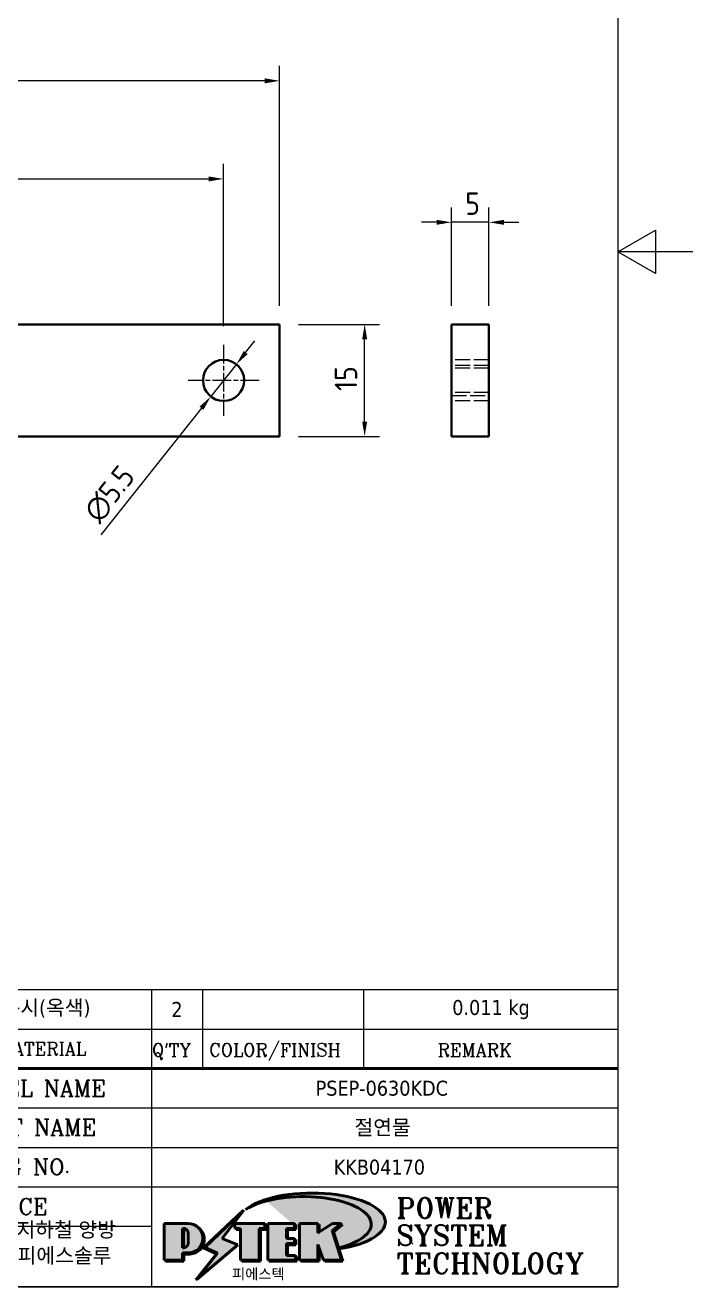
# Model space of a CAD drawing. Header units: millimetres. Extents: x 0 to 210, y 0 to 297.
# Drawn here: x 120.7 to 210, y 10 to 178.8 of the extents above; entities that cross this region are included whole.
import ezdxf
from ezdxf.enums import TextEntityAlignment as Align

# ---------------------------------------------------------------- set-up
doc = ezdxf.new("R2010")
doc.units = ezdxf.units.MM
doc.linetypes.add('CHAIN', pattern=[0.35429999999999995, 0.2362, -0.0295, 0.0591, -0.0295])
doc.linetypes.add('DASHED', pattern=[0.2067, 0.1654, -0.0413])
doc.layers.get('0').update_dxf_attribs({"color": 3, "lineweight": 25})
for name, color, linetype, lineweight in [('가려진 것(ISO)', 2, 'DASHED', 18), ('가시적인 것(ISO)', 3, 'Continuous', 40), ('경계(ISO)', 7, 'Continuous', 25), ('제목(ISO)', 5, 'Continuous', 50), ('중심 표식(ISO)', 1, 'Continuous', 25), ('치수(ISO)', 2, 'Continuous', 25), ('해치(ISO)', 7, 'Continuous', 18)]:
    doc.layers.add(name, color=color, linetype=linetype, lineweight=lineweight)
doc.styles.add('HAN_370', font='', dxfattribs={"width": 2})
doc.styles.add('RC_284', font='ROMANC.shx')
doc.styles.add('RC_292', font='ROMANC.shx')
doc.styles.add('ROMANT_294', font='romant.shx')
doc.styles.add('치수 텍스트_PSTEK_POSCO', font='isocp.shx')
doc.styles.add('텍스트 스타일198', font='tahoma.ttf')
doc.styles.get('HAN_370').set_extended_font_data('GulimChe')
doc.dimstyles.new('치수_PSTEK_POSCO', dxfattribs={"dimtxt": 3, "dimasz": 2, "dimexe": 2, "dimexo": 2.5, "dimgap": 1, "dimtad": 1, "dimrnd": 1e-08, "dimdsep": 46, "dimtxsty": '치수 텍스트_PSTEK_POSCO', "dimcen": 0.09, "dimdle": 10, "dimclrd": 7, "dimclre": 7, "dimclrt": 2, "dimadec": 1, "dimazin": 2, "dimtfac": 1, "dimtmove": 0, "dimatfit": 3, "dimfxl": 0, "dimtolj": 1, "dimlwd": -1, "dimlwe": -1, "dimarcsym": 0})

# ---------------------------------------------------------------- blocks, each defined once
blk = doc.blocks.new('경계 Default Border')
at = {"layer": '경계(ISO)', "flags": 128}
for points in [[(10, 10), (10, 287.0000076293945), (200, 287.0000076293945), (200, 10), (10, 10)], [(210, 148.5000038146973), (200, 148.5000038146973), (205, 151.3867473602295), (205, 145.6132507324219), (200, 148.5000038146973)]]:
    blk.add_lwpolyline(points, dxfattribs=at)
blk = doc.blocks.new('제목 블록 PSTEK')
for color, points in [(5, [(321.6183518841322, 17.4193704504104), (319.5281351041078, 18.24969419629727), (322.4505835294948, 22.02344462252142), (317.2195697678507, 17.0593801673321), (318.9235935156908, 16.2694494742633), (316.1741874603099, 12.79820726128571)]), (252, [(317.2195697678507, 17.0593801673321), (322.0326348870767, 21.62682475217465), (322.2781991042243, 21.94392121864296), (317.0471853425802, 16.97985676345368), (318.7512090904202, 16.1899260703855), (316.0018030350395, 12.71868385740789), (316.3356552234328, 13.00206718743325), (318.9235935156908, 16.2694494742633)]), (1, [(324.4839107253602, 19.60711530335299), (325.2419748254881, 19.60711530335299), (325.2419748254881, 20.25857663940324), (321.2266040451076, 20.25857663940324), (321.2266040451076, 19.60711530335299), (321.9846681452406, 19.60711530335299), (321.9846681452406, 15.3430047401139), (324.4839107253602, 15.3430047401139)]), (252, [(321.9846681452406, 19.60711530335299), (321.4042753185749, 19.60711530335299), (321.4042753185749, 19.45905590879572), (321.9846681452406, 19.45905590879572)]), (252, [(324.6615819988275, 19.45905590879572), (325.4196460989604, 19.45905590879572), (325.4196460989604, 20.11051724484596), (325.2419748254881, 20.11051724484596), (325.2419748254881, 19.60711530335299), (324.4839107253602, 19.60711530335299), (324.4839107253602, 15.3430047401139), (322.1623394187076, 15.3430047401139), (322.1623394187076, 15.19494534555726), (324.6615819988275, 15.19494534555726)]), (1, [(329.2277337269622, 20.25857663940324), (325.65654113025, 20.25857663940324), (325.65654113025, 15.3430047401139), (329.3580259941756, 15.3430047401139), (329.3580259941756, 15.9944660761648), (328.1137701654877, 15.9944660761648), (328.1137701654877, 17.56360607323003), (329.2277337269622, 17.56360607323003), (329.2277337269622, 18.25543873810179), (328.1137701654877, 18.25543873810179), (328.1137701654877, 19.60711530335299), (329.2277337269622, 19.60711530335299)]), (252, [(328.2914414389548, 19.45905590879572), (329.4054050004294, 19.45905590879572), (329.4054050004294, 20.11051724484596), (329.2277337269622, 20.11051724484596), (329.2277337269622, 19.60711530335299), (328.1137701654877, 19.60711530335299), (328.1137701654877, 18.25543873810179), (328.2914414389548, 18.25543873810179)]), (1, [(332.3312149849806, 20.25857663940324), (329.8592894925411, 20.25857663940324), (329.8592894925411, 15.3430047401139), (332.3312149849806, 15.3430047401139), (332.3312149849806, 17.4318630164523), (333.0701931098801, 15.3430047401139), (335.4855464857051, 15.3430047401139), (334.2514536401189, 19.30614745124769), (335.4379594596742, 20.25857663940324), (334.3071782107978, 20.25857663940324), (332.3312149849806, 18.99741471888304)]), (252, [(332.5088862584528, 20.1105172448466), (332.3312149849806, 20.1105172448466), (332.3312149849806, 18.99741471888368), (332.5088862584528, 19.11081371413894)]), (252, [(335.6156307331414, 20.11051724484596), (335.2535118015555, 20.11051724484596), (334.2514536401189, 19.30614745124769), (335.4855464857051, 15.3430047401139), (333.1954852176545, 15.3430047401139), (333.2478643833523, 15.19494534555726), (335.6632177591723, 15.19494534555726), (334.4291249135862, 19.15808805669106)]), (252, [(328.2914414389548, 17.41554667867274), (329.4054050004294, 17.41554667867274), (329.4054050004294, 18.10737934354514), (329.2277337269622, 18.10737934354514), (329.2277337269622, 17.56360607323003), (328.1137701654877, 17.56360607323003), (328.1137701654877, 15.9944660761648), (328.2914414389548, 15.9944660761648)]), (252, [(332.5088862584528, 16.92964231796647), (332.3312149849806, 17.43186301645164), (332.3312149849806, 15.3430047401139), (330.0369607660135, 15.3430047401139), (330.0369607660135, 15.19494534555726), (332.5088862584528, 15.19494534555726)]), (252, [(329.5356972676428, 15.8464066816075), (329.3580259941756, 15.8464066816075), (329.3580259941756, 15.3430047401139), (325.8342124037171, 15.3430047401139), (325.8342124037171, 15.19494534555726), (329.5356972676428, 15.19494534555726)])]:
    blk.add_hatch(color=color).paths.add_polyline_path(points)
h = blk.add_hatch(color=1)
edge = h.paths.add_edge_path(flags=0)
edge.add_line((314.2242174273352, 19.60711530335299), (314.2242174273352, 17.00126995915134))
edge.add_line((314.2242174273352, 17.00126995915134), (314.3485873187598, 17.00126995915134))
edge.add_arc((314.3485873187598, 17.6527312952023), 0.6514613360509371, 270, 360)
edge.add_line((315.0000486548106, 17.6527312952023), (315.0000486548106, 18.95565396730211))
edge.add_arc((314.3485873187598, 18.95565396730212), 0.6514613360508712, 0, 90)
edge.add_line((314.3485873187598, 19.60711530335299), (314.2242174273352, 19.60711530335299))
edge = h.paths.add_edge_path()
edge.add_arc((314.9847713324306, 18.28938669179658), 1.969189947606664, 269.9999999999959, 450)
edge.add_line((314.9847713324306, 20.25857663940318), (311.7664314776902, 20.25857663940324))
edge.add_line((311.7664314776902, 20.25857663940324), (311.7664314776902, 15.3430047401139))
edge.add_line((311.7664314776902, 15.3430047401139), (314.2242174273352, 15.3430047401139))
edge.add_line((314.2242174273352, 15.3430047401139), (314.2242174273352, 16.32019674418991))
edge.add_line((314.2242174273352, 16.32019674418991), (314.9847713324307, 16.32019674418991))
h = blk.add_hatch(color=252)
edge = h.paths.add_edge_path()
edge.add_arc((314.9847713324309, 18.28938669179657), 1.969189947606666, 270, 406.8278729790604)
edge.add_arc((315.1624426058984, 18.1413272972396), 1.969189947606962, -90, 53.560984836317004, ccw=False)
edge.add_line((315.1624426058984, 16.17213734963263), (314.4018887008024, 16.17213734963263))
edge.add_line((314.4018887008024, 16.17213734963263), (314.4018887008024, 15.19494534555726))
edge.add_line((314.4018887008024, 15.19494534555726), (311.9441027511573, 15.19494534555726))
edge.add_line((311.9441027511573, 15.19494534555726), (311.9441027511573, 15.3430047401139))
edge.add_line((311.9441027511573, 15.3430047401139), (314.2242174273352, 15.3430047401139))
edge.add_line((314.2242174273352, 15.3430047401139), (314.2242174273352, 16.32019674418991))
edge.add_line((314.2242174273352, 16.32019674418991), (314.9847713324309, 16.32019674418991))
h = blk.add_hatch(color=252)
edge = h.paths.add_edge_path()
edge.add_line((314.4018887008024, 19.45905590879572), (314.5262585922315, 19.45905590879572))
edge.add_arc((314.5262585922314, 18.80759457274939), 0.6514613360463194, 60.4189348879147, 90.00000000000318, ccw=False)
edge.add_arc((314.3485873187602, 18.95565396730057), 0.6514613360524251, 39.96992292766206, 90.00000000009999)
edge.add_line((314.3485873187591, 19.60711530335307), (314.2242174273352, 19.60711530335298))
edge.add_line((314.2242174273352, 19.60711530335299), (314.2242174273352, 17.00126995915134))
edge.add_line((314.2242174273352, 17.00126995915134), (314.3485873187591, 17.00126995915134))
edge.add_arc((314.3485873187568, 17.652731295233), 0.6514613360816299, 270.0000000002, 274.6930825552478)
edge.add_line((314.4018887008024, 17.0034541317032), (314.4018887008024, 19.45905590879572))
at = {"layer": '해치(ISO)', "true_color": 0x27d1fc}
h = blk.add_hatch(color=140, dxfattribs=at)
edge = h.paths.add_edge_path()
edge.add_ellipse((330.3660919371412, 20.15576403068321), major_axis=(9.100907360794343, 0), ratio=0.4069904968023172, start_angle=301.3098473703837, end_angle=507.7436900681698)
edge.add_ellipse((331.5340919371412, 20.4634168429492), major_axis=(-9.82350664112931, 0), ratio=0.3942600559756514, start_angle=111.51207141178469, end_angle=334.47025347086895, ccw=False)
edge.add_line((335.1363447531188, 16.8601935978785), (335.0955236905705, 16.99119398620872))
at = {"color": 180}
for p, q in [((182.4757929790549, 51.56524660363496), (372.4757929537551, 51.56524660363496)), ((310.0881549537552, 51.56524660363496), (310.0881549537553, 41.00524660363494)), ((316.9044520275131, 51.56524660363496), (316.9044520275127, 41.00524660363494)), ((338.4566026226726, 51.56524660363496), (338.4566026226727, 41.00524660363494)), ((372.4757929537551, 51.56524660363496), (372.4757929537551, 11.79100474011389)), ((182.475792979055, 46.2852466036349), (372.4757929537551, 46.28524660363492)), ((310.088154953755, 41.00524660363494), (310.088154953755, 11.79100474011392)), ((206.451475290024, 35.72524660363497), (372.4757929537551, 35.72524660363497)), ((255.917593136736, 30.44524660363498), (372.4757929537552, 30.44524660363501)), ((255.9175931367359, 25.16524660363502), (372.4757929537552, 25.165246603635)), ((255.9175931367359, 19.88524660363481), (310.0881549537553, 19.88524660363481)), ((182.475792979055, 11.79100474011392), (372.4757929537551, 11.79100474011389))]:
    blk.add_line(p, q, dxfattribs=at)
at = {"color": 7, "lineweight": 50}
blk.add_line((206.451475290024, 41.00524660363494), (372.4757929537551, 41.00524660363496), dxfattribs=at)
at = {"color": 7}
for p, q in [((322.4505835294948, 22.02344462252142), (317.2195697678507, 17.0593801673321)), ((319.5281351041078, 18.24969419629727), (322.4505835294948, 22.02344462252142)), ((311.7664314776902, 20.25900474011391), (311.7664314776902, 15.34300474011391)), ((322.2781991042243, 21.94392121864296), (317.0471853425802, 16.97985676345368)), ((317.2195697678507, 17.0593801673321), (322.0326348870767, 21.62682475217465)), ((322.0326348870767, 21.62682475217465), (322.2781991042243, 21.94392121864296)), ((314.9847713324309, 20.25857663940324), (311.7664314776902, 20.25857663940324)), ((314.9847713324309, 20.25857663940324), (311.7664314776902, 20.25857663940324)), ((311.7664314776902, 20.25857663940324), (311.7664314776902, 15.3430047401139)), ((314.2242174273352, 17.00126995915134), (314.2242174273352, 19.60711530335299)), ((314.2242174273352, 19.60711530335299), (314.3485873187591, 19.60711530335299)), ((314.3485873187591, 19.60711530335299), (314.2242174273352, 19.60711530335299)), ((314.2242174273352, 19.60711530335299), (314.2242174273352, 17.00126995915134)), ((314.2242174273352, 17.00126995915134), (314.2242174273352, 19.60711530335299)), ((314.2242174273352, 19.60711530335299), (314.3485873187591, 19.60711530335299)), ((314.4018887008024, 19.45905590879572), (314.5262585922314, 19.45905590879572)), ((314.4018887008024, 17.0034541317032), (314.4018887008024, 19.45905590879572)), ((315.0000486548106, 18.95565396730275), (315.0000486548106, 17.65273129520161)), ((315.0000486548106, 18.95565396730275), (315.0000486548106, 17.65273129520161)), ((325.2419748254881, 20.25857663940324), (321.2266040451076, 20.25857663940324)), ((321.2266040451076, 20.25857663940324), (321.2266040451076, 19.60711530335299)), ((325.2419748254881, 20.25857663940324), (321.2266040451076, 20.25857663940324)), ((321.2266040451076, 20.25857663940324), (321.2266040451076, 19.60711530335299)), ((321.2266040451076, 19.60711530335299), (321.9846681452406, 19.60711530335299)), ((321.2266040451076, 19.60711530335299), (321.9846681452406, 19.60711530335299)), ((321.4042753185749, 19.60711530335299), (321.4042753185749, 19.45905590879572)), ((321.9846681452406, 19.60711530335299), (321.4042753185749, 19.60711530335299)), ((321.4042753185749, 19.45905590879572), (321.9846681452406, 19.45905590879572)), ((321.9846681452406, 19.60711530335299), (321.9846681452406, 15.3430047401139)), ((321.9846681452406, 19.45905590879572), (321.9846681452406, 19.60711530335299)), ((321.9846681452406, 19.60711530335299), (321.9846681452406, 15.3430047401139)), ((324.4839107253602, 19.60711530335299), (325.2419748254881, 19.60711530335299)), ((324.4839107253602, 15.3430047401139), (324.4839107253602, 19.60711530335299)), ((325.2419748254881, 19.60711530335299), (324.4839107253602, 19.60711530335299)), ((324.4839107253602, 19.60711530335299), (324.4839107253602, 15.3430047401139)), ((324.4839107253602, 19.60711530335299), (325.2419748254881, 19.60711530335299)), ((324.4839107253602, 15.3430047401139), (324.4839107253602, 19.60711530335299)), ((324.6615819988275, 19.45905590879572), (325.4196460989604, 19.45905590879572)), ((324.6615819988275, 15.19494534555726), (324.6615819988275, 19.45905590879572)), ((325.2419748254881, 19.60711530335299), (325.2419748254881, 20.25857663940324)), ((325.2419748254881, 19.60711530335299), (325.2419748254881, 20.25857663940324)), ((325.4196460989604, 20.11051724484596), (325.2419748254881, 20.11051724484596)), ((325.2419748254881, 20.11051724484596), (325.2419748254881, 19.60711530335299)), ((325.4196460989604, 19.45905590879572), (325.4196460989604, 20.11051724484596)), ((329.2277337269622, 20.25857663940324), (325.65654113025, 20.25857663940324)), ((325.65654113025, 20.25857663940324), (325.65654113025, 15.3430047401139)), ((325.65654113025, 20.25857663940324), (325.65654113025, 15.3430047401139)), ((329.2277337269622, 20.25857663940324), (325.65654113025, 20.25857663940324)), ((328.1137701654877, 18.25543873810179), (328.1137701654877, 19.60711530335299)), ((328.1137701654877, 19.60711530335299), (329.2277337269622, 19.60711530335299)), ((329.2277337269622, 19.60711530335299), (328.1137701654877, 19.60711530335299)), ((328.1137701654877, 19.60711530335299), (328.1137701654877, 18.25543873810179)), ((328.1137701654877, 18.25543873810179), (328.1137701654877, 19.60711530335299)), ((328.1137701654877, 19.60711530335299), (329.2277337269622, 19.60711530335299)), ((328.2914414389548, 18.25543873810179), (328.2914414389548, 19.45905590879572)), ((328.2914414389548, 19.45905590879572), (329.4054050004294, 19.45905590879572)), ((329.2277337269622, 19.60711530335299), (329.2277337269622, 20.25857663940324)), ((329.2277337269622, 19.60711530335299), (329.2277337269622, 20.25857663940324)), ((329.4054050004294, 20.11051724484596), (329.2277337269622, 20.11051724484596)), ((329.2277337269622, 20.11051724484596), (329.2277337269622, 19.60711530335299)), ((329.4054050004294, 19.45905590879572), (329.4054050004294, 20.11051724484596)), ((332.3312149849806, 20.25857663940324), (329.8592894925411, 20.25857663940324)), ((329.8592894925411, 20.25857663940324), (329.8592894925411, 15.3430047401139)), ((329.8592894925411, 20.25857663940324), (329.8592894925411, 15.3430047401139)), ((332.3312149849806, 20.25857663940324), (329.8592894925411, 20.25857663940324)), ((334.3071782107978, 20.25857663940324), (332.3312149849806, 18.99741471888304)), ((332.3312149849806, 18.99741471888304), (332.3312149849806, 20.25857663940324)), ((334.3071782107978, 20.25857663940324), (332.3312149849806, 18.99741471888304)), ((332.3312149849806, 18.99741471888304), (332.3312149849806, 20.25857663940324)), ((332.5088862584528, 20.1105172448466), (332.3312149849806, 20.1105172448466)), ((332.3312149849806, 20.1105172448466), (332.3312149849806, 18.99741471888368)), ((332.3312149849806, 18.99741471888368), (332.5088862584528, 19.11081371413894)), ((332.5088862584528, 19.11081371413894), (332.5088862584528, 20.1105172448466)), ((334.2514536401189, 19.30614745124769), (335.4379594596742, 20.25857663940324)), ((334.2514536401189, 19.30614745124769), (335.4379594596742, 20.25857663940324)), ((335.2535118015555, 20.11051724484596), (334.2514536401189, 19.30614745124769)), ((335.4855464857051, 15.3430047401139), (334.2514536401189, 19.30614745124769)), ((334.2514536401189, 19.30614745124769), (335.4855464857051, 15.3430047401139)), ((335.4855464857051, 15.3430047401139), (334.2514536401189, 19.30614745124769)), ((335.4379594596742, 20.25857663940324), (334.3071782107978, 20.25857663940324)), ((335.4379594596742, 20.25857663940324), (334.3071782107978, 20.25857663940324)), ((334.4291249135862, 19.15808805669104), (335.6156307331414, 20.11051724484596)), ((335.6632177591723, 15.19494534555726), (334.4291249135862, 19.15808805669104)), ((335.6156307331414, 20.11051724484596), (335.2535118015555, 20.11051724484596)), ((314.3485873187591, 17.00126995915134), (314.2242174273352, 17.00126995915134)), ((314.2242174273352, 17.00126995915134), (314.3485873187591, 17.00126995915134)), ((314.3485873187591, 17.00126995915134), (314.2242174273352, 17.00126995915134)), ((316.1741874603099, 12.79820726128571), (321.6183518841322, 17.4193704504104)), ((317.0471853425802, 16.97985676345368), (318.7512090904202, 16.1899260703855)), ((318.9235935156908, 16.2694494742633), (317.2195697678507, 17.0593801673321)), ((317.2195697678507, 17.0593801673321), (318.9235935156908, 16.2694494742633)), ((321.6183518841322, 17.4193704504104), (319.5281351041078, 18.24969419629727)), ((329.2277337269622, 18.25543873810179), (328.1137701654877, 18.25543873810179)), ((328.1137701654877, 18.25543873810179), (328.2914414389548, 18.25543873810179)), ((329.2277337269622, 18.25543873810179), (328.1137701654877, 18.25543873810179)), ((328.1137701654877, 17.56360607323003), (329.2277337269622, 17.56360607323003)), ((328.1137701654877, 15.9944660761648), (328.1137701654877, 17.56360607323003)), ((329.2277337269622, 17.56360607323003), (328.1137701654877, 17.56360607323003)), ((328.1137701654877, 17.56360607323003), (328.1137701654877, 15.9944660761648)), ((328.1137701654877, 17.56360607323003), (329.2277337269622, 17.56360607323003)), ((328.1137701654877, 15.9944660761648), (328.1137701654877, 17.56360607323003)), ((328.2914414389548, 15.9944660761648), (328.2914414389548, 17.41554667867274)), ((328.2914414389548, 17.41554667867274), (329.4054050004294, 17.41554667867274)), ((329.2277337269622, 17.56360607323003), (329.2277337269622, 18.25543873810179)), ((329.2277337269622, 17.56360607323003), (329.2277337269622, 18.25543873810179)), ((329.4054050004294, 18.10737934354514), (329.2277337269622, 18.10737934354514)), ((329.2277337269622, 18.10737934354514), (329.2277337269622, 17.56360607323003)), ((329.4054050004294, 17.41554667867274), (329.4054050004294, 18.10737934354514)), ((332.3312149849806, 17.4318630164523), (333.0701931098801, 15.3430047401139)), ((332.3312149849806, 15.3430047401139), (332.3312149849806, 17.4318630164523)), ((332.5088862584528, 16.92964231796647), (332.3312149849806, 17.43186301645164)), ((332.3312149849806, 17.43186301645164), (332.3312149849806, 15.3430047401139)), ((332.3312149849806, 17.4318630164523), (333.0701931098801, 15.3430047401139)), ((332.3312149849806, 15.3430047401139), (332.3312149849806, 17.4318630164523)), ((332.5088862584528, 15.19494534555726), (332.5088862584528, 16.92964231796647)), ((345.0447381189468, 17.50375595811051), (344.9867755289346, 17.689895936919)), ((311.7664314776902, 15.3430047401139), (314.2242174273352, 15.3430047401139)), ((311.7664314776902, 15.3430047401139), (314.2242174273352, 15.3430047401139)), ((314.2242174273352, 15.3430047401139), (311.9441027511573, 15.3430047401139)), ((311.9441027511573, 15.3430047401139), (311.9441027511573, 15.19494534555726)), ((311.9441027511573, 15.19494534555726), (314.4018887008024, 15.19494534555726)), ((314.2242174273352, 16.32019674418991), (314.9847713324309, 16.32019674418991)), ((314.2242174273352, 15.3430047401139), (314.2242174273352, 16.32019674418991)), ((314.9847713324309, 16.32019674418991), (314.2242174273352, 16.32019674418991)), ((314.2242174273352, 16.32019674418991), (314.2242174273352, 15.3430047401139)), ((314.2242174273352, 16.32019674418991), (314.9847713324309, 16.32019674418991)), ((314.2242174273352, 15.3430047401139), (314.2242174273352, 16.32019674418991)), ((314.4018887008024, 16.17213734963263), (315.162442605898, 16.17213734963263)), ((314.4018887008024, 15.19494534555726), (314.4018887008024, 16.17213734963263)), ((318.7512090904202, 16.1899260703855), (316.0018030350395, 12.71868385740789)), ((318.9235935156908, 16.2694494742633), (316.1741874603099, 12.79820726128571)), ((316.3356552234328, 13.00206718743325), (318.9235935156908, 16.2694494742633)), ((321.9846681452406, 15.3430047401139), (324.4839107253602, 15.3430047401139)), ((321.9846681452406, 15.3430047401139), (324.4839107253602, 15.3430047401139)), ((324.4839107253602, 15.3430047401139), (322.1623394187076, 15.3430047401139)), ((322.1623394187076, 15.3430047401139), (322.1623394187076, 15.19494534555726)), ((322.1623394187076, 15.19494534555726), (324.6615819988275, 15.19494534555726)), ((325.65654113025, 15.3430047401139), (329.3580259941756, 15.3430047401139)), ((325.65654113025, 15.3430047401139), (329.3580259941756, 15.3430047401139)), ((329.3580259941756, 15.3430047401139), (325.8342124037171, 15.3430047401139)), ((325.8342124037171, 15.3430047401139), (325.8342124037171, 15.19494534555726)), ((325.8342124037171, 15.19494534555726), (329.5356972676428, 15.19494534555726)), ((329.3580259941756, 15.9944660761648), (328.1137701654877, 15.9944660761648)), ((328.1137701654877, 15.9944660761648), (328.2914414389548, 15.9944660761648)), ((329.3580259941756, 15.9944660761648), (328.1137701654877, 15.9944660761648)), ((329.3580259941756, 15.3430047401139), (329.3580259941756, 15.9944660761648)), ((329.3580259941756, 15.3430047401139), (329.3580259941756, 15.9944660761648)), ((329.5356972676428, 15.8464066816075), (329.3580259941756, 15.8464066816075)), ((329.3580259941756, 15.8464066816075), (329.3580259941756, 15.3430047401139)), ((329.5356972676428, 15.19494534555726), (329.5356972676428, 15.8464066816075)), ((329.8592894925411, 15.3430047401139), (332.3312149849806, 15.3430047401139)), ((329.8592894925411, 15.3430047401139), (332.3312149849806, 15.3430047401139)), ((332.3312149849806, 15.3430047401139), (330.0369607660135, 15.3430047401139)), ((330.0369607660135, 15.3430047401139), (330.0369607660135, 15.19494534555726)), ((330.0369607660135, 15.19494534555726), (332.5088862584528, 15.19494534555726)), ((333.0701931098801, 15.3430047401139), (335.4855464857051, 15.3430047401139)), ((333.0701931098801, 15.3430047401139), (335.4855464857051, 15.3430047401139)), ((335.4855464857051, 15.3430047401139), (333.1954852176545, 15.3430047401139)), ((333.1954852176545, 15.3430047401139), (333.2478643833523, 15.19494534555726)), ((333.2478643833523, 15.19494534555726), (335.6632177591723, 15.19494534555726)), ((316.0018030350395, 12.71868385740789), (316.3356552234328, 13.00206718743325))]:
    blk.add_line(p, q, dxfattribs=at)
at = {"color": 5}
for p, q in [((322.4505835294948, 22.02344462252142), (317.2195697678507, 17.0593801673321)), ((319.5281351041078, 18.24969419629727), (322.4505835294948, 22.02344462252142)), ((316.1741874603099, 12.79820726128571), (321.6183518841322, 17.4193704504104)), ((317.2195697678507, 17.0593801673321), (318.9235935156908, 16.2694494742633)), ((321.6183518841322, 17.4193704504104), (319.5281351041078, 18.24969419629727)), ((318.9235935156908, 16.2694494742633), (316.1741874603099, 12.79820726128571))]:
    blk.add_line(p, q, dxfattribs=at)
at = {"color": 1}
for p, q in [((314.9847713324309, 20.25857663940324), (311.7664314776902, 20.25857663940324)), ((311.7664314776902, 20.25857663940324), (311.7664314776902, 15.3430047401139)), ((314.2242174273352, 17.00126995915134), (314.2242174273352, 19.60711530335299)), ((314.2242174273352, 19.60711530335299), (314.3485873187591, 19.60711530335299)), ((315.0000486548106, 18.95565396730275), (315.0000486548106, 17.65273129520161)), ((325.2419748254881, 20.25857663940324), (321.2266040451076, 20.25857663940324)), ((321.2266040451076, 20.25857663940324), (321.2266040451076, 19.60711530335299)), ((321.2266040451076, 19.60711530335299), (321.9846681452406, 19.60711530335299)), ((321.9846681452406, 19.60711530335299), (321.9846681452406, 15.3430047401139)), ((324.4839107253602, 19.60711530335299), (325.2419748254881, 19.60711530335299)), ((324.4839107253602, 15.3430047401139), (324.4839107253602, 19.60711530335299)), ((325.2419748254881, 19.60711530335299), (325.2419748254881, 20.25857663940324)), ((329.2277337269622, 20.25857663940324), (325.65654113025, 20.25857663940324)), ((325.65654113025, 20.25857663940324), (325.65654113025, 15.3430047401139)), ((328.1137701654877, 18.25543873810179), (328.1137701654877, 19.60711530335299)), ((328.1137701654877, 19.60711530335299), (329.2277337269622, 19.60711530335299)), ((329.2277337269622, 19.60711530335299), (329.2277337269622, 20.25857663940324)), ((332.3312149849806, 20.25857663940324), (329.8592894925411, 20.25857663940324)), ((329.8592894925411, 20.25857663940324), (329.8592894925411, 15.3430047401139)), ((334.3071782107978, 20.25857663940324), (332.3312149849806, 18.99741471888304)), ((332.3312149849806, 18.99741471888304), (332.3312149849806, 20.25857663940324)), ((334.2514536401189, 19.30614745124769), (335.4379594596742, 20.25857663940324)), ((335.4855464857051, 15.3430047401139), (334.2514536401189, 19.30614745124769)), ((335.4379594596742, 20.25857663940324), (334.3071782107978, 20.25857663940324)), ((314.3485873187591, 17.00126995915134), (314.2242174273352, 17.00126995915134)), ((329.2277337269622, 18.25543873810179), (328.1137701654877, 18.25543873810179)), ((328.1137701654877, 17.56360607323003), (329.2277337269622, 17.56360607323003)), ((328.1137701654877, 15.9944660761648), (328.1137701654877, 17.56360607323003)), ((329.2277337269622, 17.56360607323003), (329.2277337269622, 18.25543873810179)), ((332.3312149849806, 17.4318630164523), (333.0701931098801, 15.3430047401139)), ((332.3312149849806, 15.3430047401139), (332.3312149849806, 17.4318630164523)), ((311.7664314776902, 15.3430047401139), (314.2242174273352, 15.3430047401139)), ((314.2242174273352, 16.32019674418991), (314.9847713324309, 16.32019674418991)), ((314.2242174273352, 15.3430047401139), (314.2242174273352, 16.32019674418991)), ((321.9846681452406, 15.3430047401139), (324.4839107253602, 15.3430047401139)), ((325.65654113025, 15.3430047401139), (329.3580259941756, 15.3430047401139)), ((329.3580259941756, 15.9944660761648), (328.1137701654877, 15.9944660761648)), ((329.3580259941756, 15.3430047401139), (329.3580259941756, 15.9944660761648)), ((329.8592894925411, 15.3430047401139), (332.3312149849806, 15.3430047401139)), ((333.0701931098801, 15.3430047401139), (335.4855464857051, 15.3430047401139))]:
    blk.add_line(p, q, dxfattribs=at)
at = {"color": 7}
for centre, radius, start, end in [((314.3485873187598, 18.95565396730211), 0.6514613360508712, 0, 90), ((314.3485873187602, 18.95565396730057), 0.6514613360524251, 39.96992292766117, 90), ((314.3485873187598, 18.95565396730212), 0.6514613360508712, 0, 90), ((314.5262585922314, 18.80759457274939), 0.6514613360463193, 60.41893488791137, 90), ((314.9847713324309, 18.28938669179658), 1.969189947606665, 270, 90), ((314.9847713324309, 18.28938669179658), 1.969189947606665, 270, 90), ((314.9847713324307, 18.2893866917965), 1.969189947606594, 270, 46.82787297909833), ((315.1624426058984, 18.1413272972396), 1.969189947606961, 270, 53.56098483636067), ((314.3485873187597, 17.65273129520228), 0.6514613360509381, 270, 0), ((314.3485873187598, 17.6527312952023), 0.6514613360509381, 270, 0), ((314.3485873187568, 17.652731295233), 0.6514613360816299, 270, 274.6930825552478)]:
    blk.add_arc(centre, radius, start, end, dxfattribs=at)
at = {"color": 1}
for centre, radius, start, end in [((314.3485873187598, 18.95565396730211), 0.6514613360508712, 0, 90), ((314.9847713324309, 18.28938669179657), 1.969189947606665, 270, 90), ((314.3485873187598, 17.6527312952023), 0.6514613360509381, 270, 0)]:
    blk.add_arc(centre, radius, start, end, dxfattribs=at)
at = {"layer": '제목(ISO)'}
for p, q in [((322.4505835294948, 22.02344462252142), (317.2195697678507, 17.0593801673321)), ((319.5281351041078, 18.24969419629727), (322.4505835294948, 22.02344462252142)), ((322.2781991042243, 21.94392121864296), (317.0471853425802, 16.97985676345368)), ((317.2195697678507, 17.0593801673321), (322.0326348870767, 21.62682475217465)), ((322.0326348870767, 21.62682475217465), (322.2781991042243, 21.94392121864296)), ((314.9847713324306, 20.25857663940324), (311.7664314776902, 20.25857663940324)), ((311.7664314776902, 20.25857663940324), (311.7664314776902, 15.3430047401139)), ((314.2242174273352, 17.00126995915134), (314.2242174273352, 19.60711530335299)), ((314.2242174273352, 19.60711530335299), (314.3485873187598, 19.60711530335299)), ((314.3485873187591, 19.60711530335299), (314.2242174273352, 19.60711530335299)), ((314.2242174273352, 19.60711530335299), (314.2242174273352, 17.00126995915134)), ((314.4018887008024, 19.45905590879572), (314.5262585922314, 19.45905590879572)), ((314.4018887008024, 17.0034541317032), (314.4018887008024, 19.45905590879572)), ((315.0000486548106, 18.95565396730211), (315.0000486548106, 17.6527312952023)), ((325.2419748254881, 20.25857663940324), (321.2266040451076, 20.25857663940324)), ((321.2266040451076, 20.25857663940324), (321.2266040451076, 19.60711530335299)), ((321.2266040451076, 19.60711530335299), (321.9846681452406, 19.60711530335299)), ((321.9846681452406, 19.60711530335299), (321.4042753185749, 19.60711530335299)), ((321.4042753185749, 19.60711530335299), (321.4042753185749, 19.45905590879572)), ((321.4042753185749, 19.45905590879572), (321.9846681452406, 19.45905590879572)), ((321.9846681452406, 19.60711530335299), (321.9846681452406, 15.3430047401139)), ((321.9846681452406, 19.45905590879572), (321.9846681452406, 19.60711530335299)), ((324.4839107253602, 19.60711530335299), (325.2419748254881, 19.60711530335299)), ((324.4839107253602, 15.3430047401139), (324.4839107253602, 19.60711530335299)), ((325.2419748254881, 19.60711530335299), (324.4839107253602, 19.60711530335299)), ((324.4839107253602, 19.60711530335299), (324.4839107253602, 15.3430047401139)), ((324.6615819988275, 19.45905590879572), (325.4196460989604, 19.45905590879572)), ((324.6615819988275, 15.19494534555726), (324.6615819988275, 19.45905590879572)), ((325.2419748254881, 19.60711530335299), (325.2419748254881, 20.25857663940324)), ((325.4196460989604, 20.11051724484596), (325.2419748254881, 20.11051724484596)), ((325.2419748254881, 20.11051724484596), (325.2419748254881, 19.60711530335299)), ((325.4196460989604, 19.45905590879572), (325.4196460989604, 20.11051724484596)), ((329.2277337269622, 20.25857663940324), (325.65654113025, 20.25857663940324)), ((325.65654113025, 20.25857663940324), (325.65654113025, 15.3430047401139)), ((328.1137701654877, 18.25543873810179), (328.1137701654877, 19.60711530335299)), ((328.1137701654877, 19.60711530335299), (329.2277337269622, 19.60711530335299)), ((329.2277337269622, 19.60711530335299), (328.1137701654877, 19.60711530335299)), ((328.1137701654877, 19.60711530335299), (328.1137701654877, 18.25543873810179)), ((328.2914414389548, 19.45905590879572), (329.4054050004294, 19.45905590879572)), ((328.2914414389548, 18.25543873810179), (328.2914414389548, 19.45905590879572)), ((329.2277337269622, 19.60711530335299), (329.2277337269622, 20.25857663940324)), ((329.4054050004294, 20.11051724484596), (329.2277337269622, 20.11051724484596)), ((329.2277337269622, 20.11051724484596), (329.2277337269622, 19.60711530335299)), ((329.4054050004294, 19.45905590879572), (329.4054050004294, 20.11051724484596)), ((332.3312149849806, 20.25857663940324), (329.8592894925411, 20.25857663940324)), ((329.8592894925411, 20.25857663940324), (329.8592894925411, 15.3430047401139)), ((334.3071782107978, 20.25857663940324), (332.3312149849806, 18.99741471888304)), ((332.3312149849806, 18.99741471888304), (332.3312149849806, 20.25857663940324)), ((332.5088862584528, 20.1105172448466), (332.3312149849806, 20.1105172448466)), ((332.3312149849806, 20.1105172448466), (332.3312149849806, 18.99741471888368)), ((332.3312149849806, 18.99741471888368), (332.5088862584528, 19.11081371413894)), ((332.5088862584528, 19.11081371413894), (332.5088862584528, 20.1105172448466)), ((334.2514536401189, 19.30614745124769), (335.4379594596742, 20.25857663940324)), ((335.2535118015555, 20.11051724484596), (334.2514536401189, 19.30614745124769)), ((335.4855464857051, 15.3430047401139), (334.2514536401189, 19.30614745124769)), ((334.2514536401189, 19.30614745124769), (335.4855464857051, 15.3430047401139)), ((335.4379594596742, 20.25857663940324), (334.3071782107978, 20.25857663940324)), ((334.4291249135862, 19.15808805669106), (335.6156307331414, 20.11051724484596)), ((335.6632177591723, 15.19494534555726), (334.4291249135862, 19.15808805669106)), ((335.6156307331414, 20.11051724484596), (335.2535118015555, 20.11051724484596)), ((314.3485873187598, 17.00126995915134), (314.2242174273352, 17.00126995915134)), ((314.2242174273352, 17.00126995915134), (314.3485873187591, 17.00126995915134)), ((316.1741874603099, 12.79820726128571), (321.6183518841322, 17.4193704504104)), ((317.0471853425802, 16.97985676345368), (318.7512090904202, 16.1899260703855)), ((317.2195697678507, 17.0593801673321), (318.9235935156908, 16.2694494742633)), ((318.9235935156908, 16.2694494742633), (317.2195697678507, 17.0593801673321)), ((321.6183518841322, 17.4193704504104), (319.5281351041078, 18.24969419629727)), ((329.2277337269622, 18.25543873810179), (328.1137701654877, 18.25543873810179)), ((328.1137701654877, 18.25543873810179), (328.2914414389548, 18.25543873810179)), ((328.1137701654877, 15.9944660761648), (328.1137701654877, 17.56360607323003)), ((328.1137701654877, 17.56360607323003), (329.2277337269622, 17.56360607323003)), ((329.2277337269622, 17.56360607323003), (328.1137701654877, 17.56360607323003)), ((328.1137701654877, 17.56360607323003), (328.1137701654877, 15.9944660761648)), ((328.2914414389548, 17.41554667867274), (329.4054050004294, 17.41554667867274)), ((328.2914414389548, 15.9944660761648), (328.2914414389548, 17.41554667867274)), ((329.2277337269622, 17.56360607323003), (329.2277337269622, 18.25543873810179)), ((329.4054050004294, 18.10737934354514), (329.2277337269622, 18.10737934354514)), ((329.2277337269622, 18.10737934354514), (329.2277337269622, 17.56360607323003)), ((329.4054050004294, 17.41554667867274), (329.4054050004294, 18.10737934354514)), ((332.3312149849806, 15.3430047401139), (332.3312149849806, 17.4318630164523)), ((332.3312149849806, 17.4318630164523), (333.0701931098801, 15.3430047401139)), ((332.5088862584528, 16.92964231796647), (332.3312149849806, 17.43186301645164)), ((332.3312149849806, 17.43186301645164), (332.3312149849806, 15.3430047401139)), ((332.5088862584528, 15.19494534555726), (332.5088862584528, 16.92964231796647)), ((311.7664314776902, 15.3430047401139), (314.2242174273352, 15.3430047401139)), ((314.2242174273352, 15.3430047401139), (311.9441027511573, 15.3430047401139)), ((311.9441027511573, 15.3430047401139), (311.9441027511573, 15.19494534555726)), ((311.9441027511573, 15.19494534555726), (314.4018887008024, 15.19494534555726)), ((314.2242174273352, 15.3430047401139), (314.2242174273352, 16.32019674418991)), ((314.2242174273352, 16.32019674418991), (314.9847713324307, 16.32019674418991)), ((314.9847713324309, 16.32019674418991), (314.2242174273352, 16.32019674418991)), ((314.2242174273352, 16.32019674418991), (314.2242174273352, 15.3430047401139)), ((314.4018887008024, 15.19494534555726), (314.4018887008024, 16.17213734963263)), ((314.4018887008024, 16.17213734963263), (315.1624426058984, 16.17213734963263)), ((318.7512090904202, 16.1899260703855), (316.0018030350395, 12.71868385740789)), ((318.9235935156908, 16.2694494742633), (316.1741874603099, 12.79820726128571)), ((316.3356552234328, 13.00206718743325), (318.9235935156908, 16.2694494742633)), ((321.9846681452406, 15.3430047401139), (324.4839107253602, 15.3430047401139)), ((324.4839107253602, 15.3430047401139), (322.1623394187076, 15.3430047401139)), ((322.1623394187076, 15.3430047401139), (322.1623394187076, 15.19494534555726)), ((322.1623394187076, 15.19494534555726), (324.6615819988275, 15.19494534555726)), ((325.65654113025, 15.3430047401139), (329.3580259941756, 15.3430047401139)), ((329.3580259941756, 15.3430047401139), (325.8342124037171, 15.3430047401139)), ((325.8342124037171, 15.3430047401139), (325.8342124037171, 15.19494534555726)), ((325.8342124037171, 15.19494534555726), (329.5356972676428, 15.19494534555726)), ((329.3580259941756, 15.9944660761648), (328.1137701654877, 15.9944660761648)), ((328.1137701654877, 15.9944660761648), (328.2914414389548, 15.9944660761648)), ((329.3580259941756, 15.3430047401139), (329.3580259941756, 15.9944660761648)), ((329.5356972676428, 15.8464066816075), (329.3580259941756, 15.8464066816075)), ((329.3580259941756, 15.8464066816075), (329.3580259941756, 15.3430047401139)), ((329.5356972676428, 15.19494534555726), (329.5356972676428, 15.8464066816075)), ((329.8592894925411, 15.3430047401139), (332.3312149849806, 15.3430047401139)), ((332.3312149849806, 15.3430047401139), (330.0369607660135, 15.3430047401139)), ((330.0369607660135, 15.3430047401139), (330.0369607660135, 15.19494534555726)), ((330.0369607660135, 15.19494534555726), (332.5088862584528, 15.19494534555726)), ((333.0701931098801, 15.3430047401139), (335.4855464857051, 15.3430047401139)), ((335.4855464857051, 15.3430047401139), (333.1954852176545, 15.3430047401139)), ((333.1954852176545, 15.3430047401139), (333.2478643833523, 15.19494534555726)), ((333.2478643833523, 15.19494534555726), (335.6632177591723, 15.19494534555726)), ((316.0018030350395, 12.71868385740789), (316.3356552234328, 13.00206718743325))]:
    blk.add_line(p, q, dxfattribs=at)
at = {"layer": '제목(ISO)', "color": 4}
blk.add_line((335.1363447531188, 16.8601935978785), (335.0955236905705, 16.99119398620872), dxfattribs=at)
at = {"layer": '제목(ISO)'}
for centre, radius, start, end in [((314.3485873187598, 18.95565396730212), 0.6514613360508712, 0, 90), ((314.3485873187602, 18.95565396730057), 0.6514613360524251, 39.96992292766117, 90), ((314.5262585922314, 18.80759457274939), 0.6514613360463193, 60.41893488791137, 90), ((314.9847713324306, 18.28938669179658), 1.969189947606664, 46.82787297909431, 90), ((314.9847713324307, 18.2893866917965), 1.969189947606594, 270, 46.82787297909833), ((314.9847713324309, 18.28938669179657), 1.969189947606666, 270, 46.8278729790603), ((315.1624426058984, 18.1413272972396), 1.969189947606962, 270, 53.56098483631701), ((314.3485873187598, 17.6527312952023), 0.6514613360509371, 270, 0), ((314.3485873187568, 17.652731295233), 0.6514613360816299, 270, 274.6930825552478)]:
    blk.add_arc(centre, radius, start, end, dxfattribs=at)
at = {"layer": '제목(ISO)', "color": 4}
for centre, major_axis, ratio, start_param, end_param in [((331.5340919371412, 20.4634168429492), (9.82350664112931, 0), 0.3942600559756514, 5.087845455444478, 8.97919982663645), ((330.3660919371412, 20.15576403068321), (9.100907360794343, 0), 0.4069904968023172, 5.258848905294775, 8.861799147915196)]:
    blk.add_ellipse(centre, major_axis=major_axis, ratio=ratio, start_param=start_param, end_param=end_param, dxfattribs=at)
at = {"color": 2, "style": 'RC_284'}
blk.add_text('MATERIAL', height=1.742399930953979, dxfattribs=at).set_placement((295.4820202024417, 43.64524660363492), align=Align.MIDDLE_CENTER)
at = {"color": 2}
for s, height, style, p in [("Q'TY", 1.742399930953979, 'RC_284', (310.1440786515383, 42.62317362549192)), ('COLOR/FINISH', 1.742399930953979, 'RC_284', (317.7725341324144, 42.62317362549192)), ('REMARK', 1.742399930953979, 'RC_284', (348.346649953877, 42.62317362549192)), ('MODEL NAME', 2.178000062704086, 'RC_292', (284.096330289083, 37.25462520371384)), ('PART NAME', 2.178000062704086, 'RC_292', (285.1416959765849, 32.03045329421792)), (' DWG NO.', 2.178000062704086, 'RC_292', (284.8124284083233, 26.75045329421772)), ('REFERENCE', 2.178000062704086, 'RC_292', (278.2741065029841, 21.43214925458022))]:
    blk.add_text(s, height=height, dxfattribs=dict(at, style=style)).set_placement(p)
at = {"color": 7, "style": 'ROMANT_294'}
for s, p in [('POWER', (342.82727231297, 20.97115304607566)), ('SYSTEM', (342.82727231297, 17.3284636719184)), ('TECHNOLOGY', (342.82727231297, 13.57194088644453))]:
    blk.add_text(s, height=2.700000107288361, dxfattribs=at).set_placement(p)
at = {"color": 7, "insert": (320.8519732224835, 14.21236326823155), "char_height": 1.400000005960464, "attachment_point": 1, "line_spacing_factor": 0.3319999873638153, "style": 'HAN_370'}
blk.add_mtext('\\fHY견고딕|b0|i0;\\H1.4000;피에스텍', dxfattribs=at)
at = {"layer": '제목(ISO)', "color": 7, "style": '텍스트 스타일198'}
for tag, p in [('부품_번호_001', (195.7903726437438, 47.68071419841495)), ('설명_001', (232.0939649611943, 48.15254984750509)), ('재질_001', (287.5148121100145, 48.155337874329)), ("3._Q'TY_001", (312.7327037528258, 47.90442725317898)), ('질량\\P3;_001', (350.3046145979153, 48.1643332325385)), ('1._MODEL_NAME_001', (332.0304049806628, 37.36524659519486)), ('제목_001', (337.2223155862142, 32.12933155161866)), ('부품_번호_001', (334.4496128969756, 26.80591818687283)), ('설계자_001', (209.9396160013646, 25.23446884679021)), ('프로젝트_001', (270.3601965365016, 18.43951439740151)), ('시트_크기_001', (260.7634369704525, 14.8381256569732)), ('프로젝트_002', (270.1186185478456, 14.97568842208535)), ('작성_날짜_001', (207.6770236384131, 13.26600473167383)), ('프로젝트_003', (285.7003846858696, 11.5491460676562))]:
    blk.add_attdef(tag, p, '', height=2.000000029802322, dxfattribs=at)
for tag, p in [('4._COLOR', (327.6805273250926, 48.92524660363493)), ('점검자', (231.1845342133799, 26.23312567187446)), ('엔지니어링_승인자', (247.673240162284, 26.23312567187446)), ('점검_날짜', (231.1845342133799, 14.26600474011394)), ('엔지니어링_승인_날짜', (247.6732401622839, 14.26600474011394))]:
    blk.add_attdef(tag, text='', height=2.000000029802322, dxfattribs=at).set_placement(p, align=Align.MIDDLE_CENTER)
blk = doc.blocks.new('*D22')
at = {"layer": 'Defpoints', "color": 0, "transparency": 16777216}
for p in [(147.2438014420909, 158.256870591734), (32.24380144209093, 136.0424282291236), (147.2438014420909, 136.0424282291236)]:
    blk.add_point(p, dxfattribs=at)
at = {"layer": '치수(ISO)', "color": 7, "transparency": 16777216}
for p, q in [((32.24380144209093, 138.5424282291236), (32.24380144209093, 160.256870591734)), ((147.2438014420909, 138.5424282291236), (147.2438014420909, 160.256870591734)), ((34.24380144209093, 158.256870591734), (145.2438014420909, 158.256870591734))]:
    blk.add_line(p, q, dxfattribs=at)
for points in [[(34.24380144209093, 158.5902039250674), (34.24380144209093, 157.9235372584007), (32.24380144209093, 158.256870591734)], [(145.2438014420909, 158.5902039250674), (145.2438014420909, 157.9235372584007), (147.2438014420909, 158.256870591734)]]:
    blk.add_solid(points, dxfattribs=at)
at = {"layer": '치수(ISO)', "color": 2, "transparency": 16777216, "insert": (87.58166940773496, 160.756870591734), "char_height": 3, "attachment_point": 4, "style": '치수 텍스트_PSTEK_POSCO'}
blk.add_mtext('\\A1;115', dxfattribs=at)
blk = doc.blocks.new('*D23')
at = {"layer": 'Defpoints', "color": 0, "transparency": 16777216}
for p in [(24.74380144209097, 171.3842964787944), (24.74380144209096, 138.7924282291236), (154.743801442091, 138.7924282291236)]:
    blk.add_point(p, dxfattribs=at)
at = {"layer": '치수(ISO)', "color": 7, "transparency": 16777216}
for p, q in [((24.74380144209096, 141.2924282291236), (24.74380144209097, 173.3842964787944)), ((154.743801442091, 141.2924282291236), (154.743801442091, 173.3842964787944)), ((152.743801442091, 171.3842964787944), (26.74380144209097, 171.3842964787944))]:
    blk.add_line(p, q, dxfattribs=at)
for points in [[(26.74380144209097, 171.7176298121277), (26.74380144209097, 171.050963145461), (24.74380144209097, 171.3842964787944)], [(152.743801442091, 171.7176298121277), (152.743801442091, 171.050963145461), (154.743801442091, 171.3842964787944)]]:
    blk.add_solid(points, dxfattribs=at)
at = {"layer": '치수(ISO)', "color": 2, "transparency": 16777216, "insert": (87.34262033972875, 173.8842964787944), "char_height": 3, "attachment_point": 4, "style": '치수 텍스트_PSTEK_POSCO'}
blk.add_mtext('\\A1;130', dxfattribs=at)
blk = doc.blocks.new('*D24')
at = {"layer": 'Defpoints', "color": 0, "transparency": 16777216}
for p in [(177.7330396365625, 152.447325414344), (177.7330396365625, 138.7924282291236), (182.7330396365625, 138.7924282291236)]:
    blk.add_point(p, dxfattribs=at)
at = {"layer": '치수(ISO)', "color": 7, "transparency": 16777216}
for p, q in [((177.7330396365625, 141.2924282291236), (177.7330396365625, 154.447325414344)), ((182.7330396365625, 141.2924282291236), (182.7330396365625, 154.447325414344)), ((175.7330396365625, 152.447325414344), (173.7330396365625, 152.447325414344)), ((182.7330396365625, 152.447325414344), (177.7330396365625, 152.447325414344)), ((184.7330396365625, 152.447325414344), (186.7330396365625, 152.447325414344))]:
    blk.add_line(p, q, dxfattribs=at)
for points in [[(175.7330396365625, 152.7806587476774), (175.7330396365625, 152.1139920810107), (177.7330396365625, 152.447325414344)], [(184.7330396365625, 152.7806587476774), (184.7330396365625, 152.1139920810107), (182.7330396365625, 152.447325414344)]]:
    blk.add_solid(points, dxfattribs=at)
at = {"layer": '치수(ISO)', "color": 2, "transparency": 16777216, "insert": (179.5709076022065, 154.947325414344), "char_height": 3, "attachment_point": 4, "style": '치수 텍스트_PSTEK_POSCO'}
blk.add_mtext('\\A1;5', dxfattribs=at)
blk = doc.blocks.new('*D25')
at = {"layer": 'Defpoints', "color": 0, "transparency": 16777216}
for p in [(154.743801442091, 138.7924282291236), (166.1144994867621, 138.7924282291236), (154.743801442091, 123.7924282291236)]:
    blk.add_point(p, dxfattribs=at)
at = {"layer": '치수(ISO)', "color": 7, "transparency": 16777216}
for p, q in [((157.243801442091, 138.7924282291236), (168.1144994867621, 138.7924282291236)), ((166.1144994867621, 125.7924282291236), (166.1144994867621, 136.7924282291236)), ((157.243801442091, 123.7924282291236), (168.1144994867621, 123.7924282291236))]:
    blk.add_line(p, q, dxfattribs=at)
for points in [[(165.7811661534288, 136.7924282291236), (166.4478328200954, 136.7924282291236), (166.1144994867621, 138.7924282291236)], [(165.7811661534288, 125.7924282291236), (166.4478328200954, 125.7924282291236), (166.1144994867621, 123.7924282291236)]]:
    blk.add_solid(points, dxfattribs=at)
at = {"layer": '치수(ISO)', "color": 2, "transparency": 16777216, "insert": (163.6144994867621, 129.8802961947677), "char_height": 3, "attachment_point": 4, "rotation": 90, "style": '치수 텍스트_PSTEK_POSCO'}
blk.add_mtext('\\A1;15', dxfattribs=at)
blk = doc.blocks.new('*D26')
at = {"layer": 'Defpoints', "color": 0, "transparency": 16777216}
for p in [(148.9532438845473, 133.4465653036686), (145.5343589996346, 129.1382911545788)]:
    blk.add_point(p, dxfattribs=at)
at = {"layer": '치수(ISO)', "color": 7, "transparency": 16777216}
for p, q in [((150.1964747517883, 135.0132104487921), (151.4397056190293, 136.5798555939157)), ((148.9532438845473, 133.4465653036686), (145.5343589996346, 129.1382911545788)), ((144.2911281323936, 127.5716460094552), (130.8277507379136, 110.6059034528556))]:
    blk.add_line(p, q, dxfattribs=at)
for points in [[(149.935367227601, 135.2204155933323), (150.4575822759755, 134.806005304252), (148.9532438845473, 133.4465653036686)], [(144.0300206082064, 127.7788511539954), (144.5522356565809, 127.364440864915), (145.5343589996346, 129.1382911545788)]]:
    blk.add_solid(points, dxfattribs=at)
at = {"layer": '치수(ISO)', "color": 2, "transparency": 16777216, "insert": (129.4910597401296, 112.9432646094687), "char_height": 3, "attachment_point": 4, "rotation": 51.565801802310226, "style": '치수 텍스트_PSTEK_POSCO'}
blk.add_mtext('\\A1;∅5.5', dxfattribs=at)

msp = doc.modelspace()

# ---------------------------------------------------------------- linework, layer by layer
at = {"layer": '가려진 것(ISO)', "ltscale": 12.09482383728027}
for p, q in [((182.7330396365602, 134.0424282291236), (177.7330396365602, 134.0424282291236)), ((182.7330396365507, 133.2924282291236), (177.7330396365507, 133.2924282291236)), ((182.7330396365507, 132.9134282291236), (177.7330396365507, 132.9134282291236)), ((182.7330396365507, 129.6714282291236), (177.7330396365507, 129.6714282291236)), ((177.7330396365507, 129.2924282291236), (182.7330396365507, 129.2924282291236)), ((182.7330396365602, 128.5424282291236), (177.7330396365602, 128.5424282291236))]:
    msp.add_line(p, q, dxfattribs=at)
at = {"layer": '가시적인 것(ISO)'}
for p, q in [((154.743801442091, 138.7924282291236), (24.74380144209096, 138.7924282291236)), ((154.743801442091, 123.7924282291236), (154.743801442091, 138.7924282291236)), ((182.7330396365625, 138.7924282291236), (177.7330396365625, 138.7924282291236)), ((177.7330396365625, 123.7924282291236), (177.7330396365625, 138.7924282291236)), ((182.7330396365625, 138.7924282291236), (182.7330396365625, 123.7924282291236)), ((24.74380144209096, 123.7924282291236), (154.743801442091, 123.7924282291236)), ((182.7330396365625, 123.7924282291236), (177.7330396365625, 123.7924282291236))]:
    msp.add_line(p, q, dxfattribs=at)
msp.add_circle((147.2438014420909, 131.2924282291236), 2.75, dxfattribs=at)
at = {"layer": '중심 표식(ISO)', "linetype": 'CHAIN', "ltscale": 10.55637073516846}
for p, q in [((147.2438014420909, 136.0424282291236), (147.2438014420909, 126.5424282291236)), ((151.9938014420909, 131.2924282291236), (142.4938014420909, 131.2924282291236))]:
    msp.add_line(p, q, dxfattribs=at)

# ---------------------------------------------------------------- block references
msp.add_blockref('경계 Default Border', (0, 0))
ref = msp.add_blockref('제목 블록 PSTEK', (-172.4757929537552, -1.791004740113895))
ref.add_attrib('프로젝트_001', '2021_컨버터_야탑 지하철 양방', (97.88440358274649, 16.64850965728762), dxfattribs={"layer": '제목(ISO)', "color": 7, "height": 2.000000029802322, "style": '텍스트 스타일198'})
ref.add_attrib("3._Q'TY_001", '2', (140.2569107990707, 46.11342251306508), dxfattribs={"layer": '제목(ISO)', "color": 7, "height": 2.000000029802322, "style": '텍스트 스타일198'})
ref.add_attrib('재질_001', '에폭시(옥색)', (115.0390191562594, 46.36433313421511), dxfattribs={"layer": '제목(ISO)', "color": 7, "height": 2.000000029802322, "style": '텍스트 스타일198'})
ref.add_attrib('부품_번호_001', 'KKB04170', (161.9738199432204, 25.01491344675893), dxfattribs={"layer": '제목(ISO)', "color": 7, "height": 2.000000029802322, "style": '텍스트 스타일198'})
ref.add_attrib('1._MODEL_NAME_001', 'PSEP-0630KDC', (159.5546120269076, 35.57424185508097), dxfattribs={"layer": '제목(ISO)', "color": 7, "height": 2.000000029802322, "style": '텍스트 스타일198'})
ref.add_attrib('질량\\P3;_001', '0.011 kg', (177.8288216441601, 46.3733284924246), dxfattribs={"layer": '제목(ISO)', "color": 7, "height": 2.000000029802322, "style": '텍스트 스타일198'})
ref.add_attrib('제목_001', '절연물', (164.7465226324591, 30.33832681150476), dxfattribs={"layer": '제목(ISO)', "color": 7, "height": 2.000000029802322, "style": '텍스트 스타일198'})
ref.add_attrib('프로젝트_002', '향 집진기 개발 PJT_피에스솔루', (97.6428255940905, 13.18468368197146), dxfattribs={"layer": '제목(ISO)', "color": 7, "height": 2.000000029802322, "style": '텍스트 스타일198'})

# ---------------------------------------------------------------- dimensions: what is measured, and where the dimension line sits
at = {"layer": '치수(ISO)', "color": 7}
for base, p1, p2, angle, override, picture, middle in [((24.74380144209097, 171.3842964787944), (154.743801442091, 138.7924282291236), (24.74380144209096, 138.7924282291236), 180, {"dimdec": 2, "dimtp": 0, "dimtm": -0, "dimtdec": 2, "dimtofl": 0, "dimatfit": 1}, '*D23', (89.74380144209096, 171.3842964787944)), ((147.2438014420909, 158.256870591734), (32.24380144209093, 136.0424282291236), (147.2438014420909, 136.0424282291236), 180, {"dimdec": 2, "dimtp": 0, "dimtm": -0, "dimtdec": 2, "dimtofl": 0, "dimatfit": 1}, '*D22', (89.74380144209093, 158.256870591734)), ((177.7330396365625, 152.447325414344), (182.7330396365625, 138.7924282291236), (177.7330396365625, 138.7924282291236), 180, {"dimdec": 2, "dimtp": 0, "dimtm": -0, "dimtdec": 2, "dimtofl": 1, "dimatfit": 1}, '*D24', (180.2330396365625, 152.447325414344)), ((166.1144994867621, 138.7924282291236), (154.743801442091, 123.7924282291236), (154.743801442091, 138.7924282291236), 90, {"dimdec": 2, "dimtp": 0, "dimtm": -0, "dimtdec": 2, "dimtofl": 0, "dimatfit": 1}, '*D25', (166.1144994867621, 131.2924282291236))]:
    dim = msp.add_linear_dim(base=base, p1=p1, p2=p2, angle=angle, dimstyle='치수_PSTEK_POSCO', override=override, dxfattribs=at)
    dim.commit()
    dim.dimension.update_dxf_attribs({"geometry": picture, "text_midpoint": middle, "dimtype": 160})
dim = msp.add_diameter_dim_2p(p1=(148.9532438845473, 133.4465653036686), p2=(145.5343589996346, 129.1382911545788), dimstyle='치수_PSTEK_POSCO', override={"dimdec": 2, "dimlfac": 1, "dimtp": 0, "dimtm": -0, "dimtdec": 2, "dimatfit": 2}, dxfattribs=at)
dim.commit()
dim.dimension.update_dxf_attribs({"geometry": '*D26', "text_midpoint": (133.6325616490026, 114.1403583257458), "dimtype": 163})

doc.saveas('drawing.dxf')
